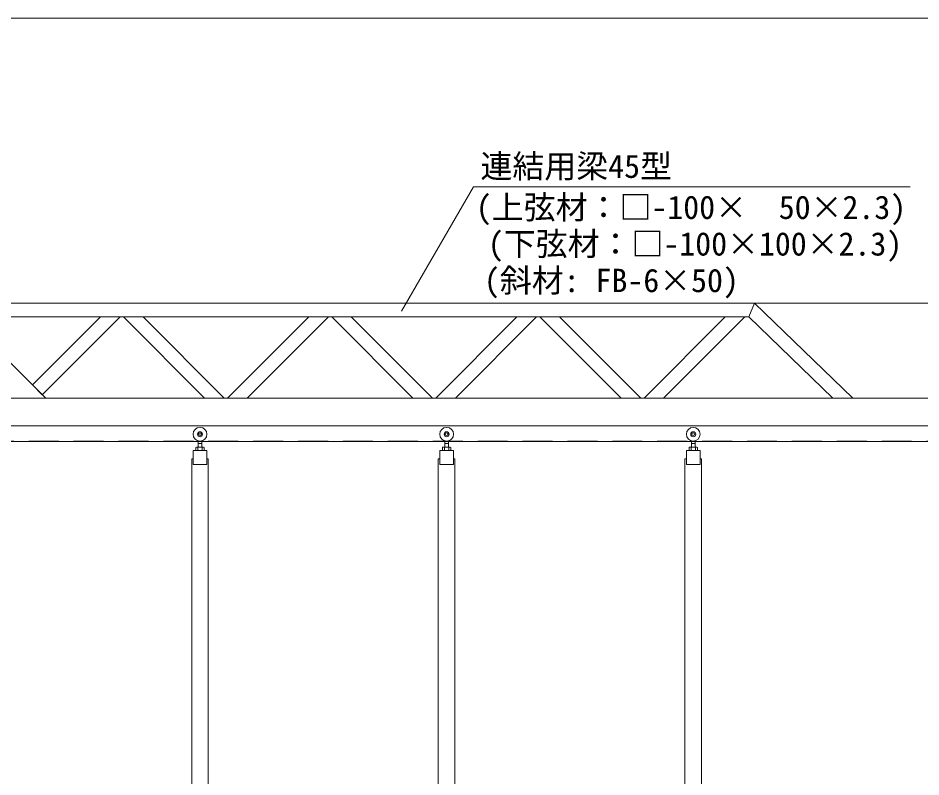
# Model space of a CAD drawing. Units: millimetres, scale not verified. Extents: x -20976 to 3174, y -17325 to 17325.
# Drawn here: x -11338 to -8080, y 7600 to 10339 of the extents above; entities that cross this region are included whole.
import ezdxf
from ezdxf.enums import TextEntityAlignment as Align

# ---------------------------------------------------------------- set-up
doc = ezdxf.new("R2010")
doc.units = ezdxf.units.MM
doc.header["$LTSCALE"] = 90
doc.linetypes.add('DASHED1', pattern=[1.8, 1.2, -0.6])
for name, color, linetype, lineweight in [('0-6_ﾎﾞﾙﾄ類', 2, 'Continuous', 18), ('0-B_寸法', 3, 'Continuous', 18), ('1-0_中央走行棒', 7, 'Continuous', 18), ('1-5_吊車', 4, 'DASHED1', 9), ('1-9_文字', 7, 'Continuous', 18), ('1-B_連結用梁45', 7, 'Continuous', 18)]:
    doc.layers.add(name, color=color, linetype=linetype, lineweight=lineweight)
doc.styles.add('ＭＳ ゴシック', font='')
doc.styles.get('ＭＳ ゴシック').set_extended_font_data('MS Gothic')

msp = doc.modelspace()

# ---------------------------------------------------------------- linework, layer by layer
at = {"layer": '0-6_ﾎﾞﾙﾄ類'}
for p, q in [((-10670.11, 8790.56), (-10692.37, 8790.56)), ((-10688.74, 8790.56), (-10692.37, 8790.56)), ((-10688.74, 8788.56), (-10688.74, 8777.56)), ((-10670.11, 8790.56), (-10673.74, 8790.56)), ((-10673.74, 8788.56), (-10673.74, 8777.56)), ((-9780.11, 8790.56), (-9802.37, 8790.56)), ((-9798.74, 8790.56), (-9802.37, 8790.56)), ((-9798.74, 8788.56), (-9798.74, 8777.56)), ((-9780.11, 8790.56), (-9783.74, 8790.56)), ((-9783.74, 8788.56), (-9783.74, 8777.56)), ((-8890.12, 8790.56), (-8912.37, 8790.56)), ((-8908.74, 8790.56), (-8912.37, 8790.56)), ((-8908.74, 8788.56), (-8908.74, 8777.56)), ((-8890.12, 8790.56), (-8893.74, 8790.56)), ((-8893.74, 8788.56), (-8893.74, 8777.56))]:
    msp.add_line(p, q, dxfattribs=at)
for points in [[(-10695.99, 8788.56), (-10695.99, 8777.56), (-10666.49, 8777.56), (-10666.49, 8788.56)], [(-9805.99, 8788.56), (-9805.99, 8777.56), (-9776.49, 8777.56), (-9776.49, 8788.56)], [(-8915.99, 8788.56), (-8915.99, 8777.56), (-8886.49, 8777.56), (-8886.49, 8788.56)]]:
    msp.add_lwpolyline(points, dxfattribs=at)
for centre, radius, start, end in [((-10692.37, 8786.28), 4.28, 32.227, 147.773), ((-10681.24, 8775.49), 15.07, 60.137, 119.863), ((-10670.11, 8786.28), 4.28, 32.227, 147.773), ((-9802.37, 8786.28), 4.28, 32.227, 147.773), ((-9791.24, 8775.49), 15.07, 60.137, 119.863), ((-9780.11, 8786.28), 4.28, 32.227, 147.773), ((-8912.37, 8786.28), 4.28, 32.227, 147.773), ((-8901.24, 8775.49), 15.07, 60.137, 119.863), ((-8890.12, 8786.28), 4.28, 32.227, 147.773)]:
    msp.add_arc(centre, radius, start, end, dxfattribs=at)
at = {"layer": '0-B_寸法'}
for p, q in [((-18720.24, 10338.6), (-7152.24, 10338.6)), ((-8679.24, 9310), (-6025.24, 9310))]:
    msp.add_line(p, q, dxfattribs=at)
at = {"layer": '1-0_中央走行棒'}
for points in [[(-10656.24, 8727.56), (-10706.24, 8727.56), (-10706.24, 8777.56), (-10656.24, 8777.56)], [(-9766.24, 8727.56), (-9816.24, 8727.56), (-9816.24, 8777.56), (-9766.24, 8777.56)], [(-8876.24, 8727.56), (-8926.24, 8727.56), (-8926.24, 8777.56), (-8876.24, 8777.56)]]:
    msp.add_lwpolyline(points, close=True, dxfattribs=at)
for points in [[(-10711.24, 7415.56), (-10711.24, 8747.56), (-10706.24, 8747.56)], [(-10656.24, 8747.56), (-10651.24, 8747.56), (-10651.24, 7415.56)], [(-9821.24, 7415.56), (-9821.24, 8747.56), (-9816.24, 8747.56)], [(-9766.24, 8747.56), (-9761.24, 8747.56), (-9761.24, 7415.56)], [(-8931.24, 7415.56), (-8931.24, 8747.56), (-8926.24, 8747.56)], [(-8876.24, 8747.56), (-8871.24, 8747.56), (-8871.24, 7415.56)]]:
    msp.add_lwpolyline(points, dxfattribs=at)
at = {"layer": '1-5_吊車', "color": 7, "linetype": 'Continuous', "lineweight": 18}
for p, q in [((-10687.94, 8790.56), (-10687.94, 8803.6)), ((-10687.49, 8803.6), (-10687.49, 8812.39)), ((-10674.99, 8803.6), (-10674.99, 8812.39)), ((-10674.54, 8790.56), (-10674.54, 8803.6)), ((-9797.94, 8790.56), (-9797.94, 8803.6)), ((-9797.49, 8803.6), (-9797.49, 8812.39)), ((-9784.99, 8803.6), (-9784.99, 8812.39)), ((-9784.54, 8790.56), (-9784.54, 8803.6)), ((-8907.94, 8790.56), (-8907.94, 8803.6)), ((-8907.49, 8803.6), (-8907.49, 8812.39)), ((-8894.99, 8803.6), (-8894.99, 8812.39)), ((-8894.54, 8790.56), (-8894.54, 8803.6)), ((-10689.17, 8790.56), (-10689.17, 8790.6)), ((-10673.3, 8790.56), (-10673.3, 8790.6)), ((-9799.17, 8790.56), (-9799.17, 8790.6)), ((-9783.31, 8790.56), (-9783.31, 8790.6)), ((-8909.18, 8790.56), (-8909.18, 8790.6)), ((-8893.31, 8790.56), (-8893.31, 8790.6))]:
    msp.add_line(p, q, dxfattribs=at)
for points in [[(-10689.17, 8790.6), (-10688.24, 8790.6), (-10688.24, 8803.6), (-10681.24, 8803.6)], [(-10673.3, 8790.6), (-10674.24, 8790.6), (-10674.24, 8803.6), (-10681.24, 8803.6)], [(-9799.17, 8790.6), (-9798.24, 8790.6), (-9798.24, 8803.6), (-9791.24, 8803.6)], [(-9783.31, 8790.6), (-9784.24, 8790.6), (-9784.24, 8803.6), (-9791.24, 8803.6)], [(-8909.18, 8790.6), (-8908.24, 8790.6), (-8908.24, 8803.6), (-8901.24, 8803.6)], [(-8893.31, 8790.6), (-8894.24, 8790.6), (-8894.24, 8803.6), (-8901.24, 8803.6)]]:
    msp.add_lwpolyline(points, dxfattribs=at)
for centre, radius in [((-10681.24, 8836.6), 25), ((-10681.24, 8836.6), 9), ((-10681.24, 8836.6), 5), ((-9791.24, 8836.6), 25), ((-9791.24, 8836.6), 9), ((-9791.24, 8836.6), 5), ((-8901.24, 8836.6), 25), ((-8901.24, 8836.6), 9), ((-8901.24, 8836.6), 5)]:
    msp.add_circle(centre, radius, dxfattribs=at)
at = {"layer": '1-9_文字'}
for p, q in [((-9954.35, 9280.68), (-9694.58, 9729.86)), ((-9694.58, 9729.86), (-9664.67, 9729.86)), ((-9664.67, 9729.86), (-8118.13, 9729.86))]:
    msp.add_line(p, q, dxfattribs=at)
at = {"layer": '1-B_連結用梁45'}
for p, q in [((-8680.24, 9310), (-11580.24, 9310)), ((-8680.24, 9310), (-8700.44, 9260)), ((-8680.24, 9310), (-8325.05, 8967)), ((-11530.24, 9260), (-8700.44, 9260)), ((-10969.53, 9260), (-11040.24, 9260)), ((-10886.82, 9260), (-10957.53, 9260)), ((-10664.53, 8967), (-10957.53, 9260)), ((-10593.82, 8967), (-10886.82, 9260)), ((-10581.82, 8967), (-10288.82, 9260)), ((-10511.11, 8967), (-10218.1, 9260)), ((-10288.82, 9260), (-10218.1, 9260)), ((-10135.4, 9260), (-10206.11, 9260)), ((-9913.1, 8967), (-10206.11, 9260)), ((-9842.4, 8967), (-10135.4, 9260)), ((-9830.39, 8967), (-9537.4, 9260)), ((-9759.69, 8967), (-9466.69, 9260)), ((-9537.4, 9260), (-9466.69, 9260)), ((-9383.98, 9260), (-9454.69, 9260)), ((-9161.68, 8967), (-9454.69, 9260)), ((-9090.97, 8967), (-9383.98, 9260)), ((-9078.98, 8967), (-8785.98, 9260)), ((-9008.26, 8967), (-8715.27, 9260)), ((-8785.98, 9260), (-8715.27, 9260)), ((-8700.44, 9260), (-8397.03, 8967)), ((-6986.24, 8967), (-11565.94, 8967)), ((-10593.82, 8967), (-10664.53, 8967)), ((-10581.82, 8967), (-10511.11, 8967)), ((-9842.4, 8967), (-9913.1, 8967)), ((-9830.39, 8967), (-9759.69, 8967)), ((-9090.97, 8967), (-9161.68, 8967)), ((-9078.98, 8967), (-9008.26, 8967))]:
    msp.add_line(p, q, dxfattribs=at)
at = {"layer": '1-B_連結用梁45', "color": 4, "linetype": 'DASHED1', "lineweight": 9}
msp.add_line((-7141.24, 8811.6), (-11586.24, 8811.6), dxfattribs=at)
at = {"layer": '1-B_連結用梁45'}
for points in [[(-11580.24, 9168.58), (-11580.24, 9310), (-11237.29, 8967.05), (-11378.72, 8967.05), (-11565.94, 9154.28)], [(-11040.24, 9260), (-11285.6, 9014.63), (-11250.25, 8979.28), (-10969.53, 9260)], [(-11580.24, 8967), (-11580.24, 8867), (-7386.24, 8867)], [(-7986.24, 8867), (-11586.24, 8867), (-11586.24, 8810), (-7986.24, 8810), (-7986.24, 8813)]]:
    msp.add_lwpolyline(points, dxfattribs=at)

# ---------------------------------------------------------------- texts
at = {"layer": '1-9_文字', "style": 'ＭＳ ゴシック'}
for s, p in [('連結用梁45型                 \u3000\u3000', (-9669.1, 9736.34)), ('(上弦材：□-100×  50×2.3)', (-9685.78, 9588.18)), ('(下弦材：□-100×100×2.3)', (-9642.49, 9456.17)), ('(斜材: FB-6×50)', (-9656.61, 9324.17))]:
    msp.add_text(s, height=84.46, dxfattribs=at).set_placement(p, align=Align.BOTTOM_LEFT)

doc.saveas('drawing.dxf')
